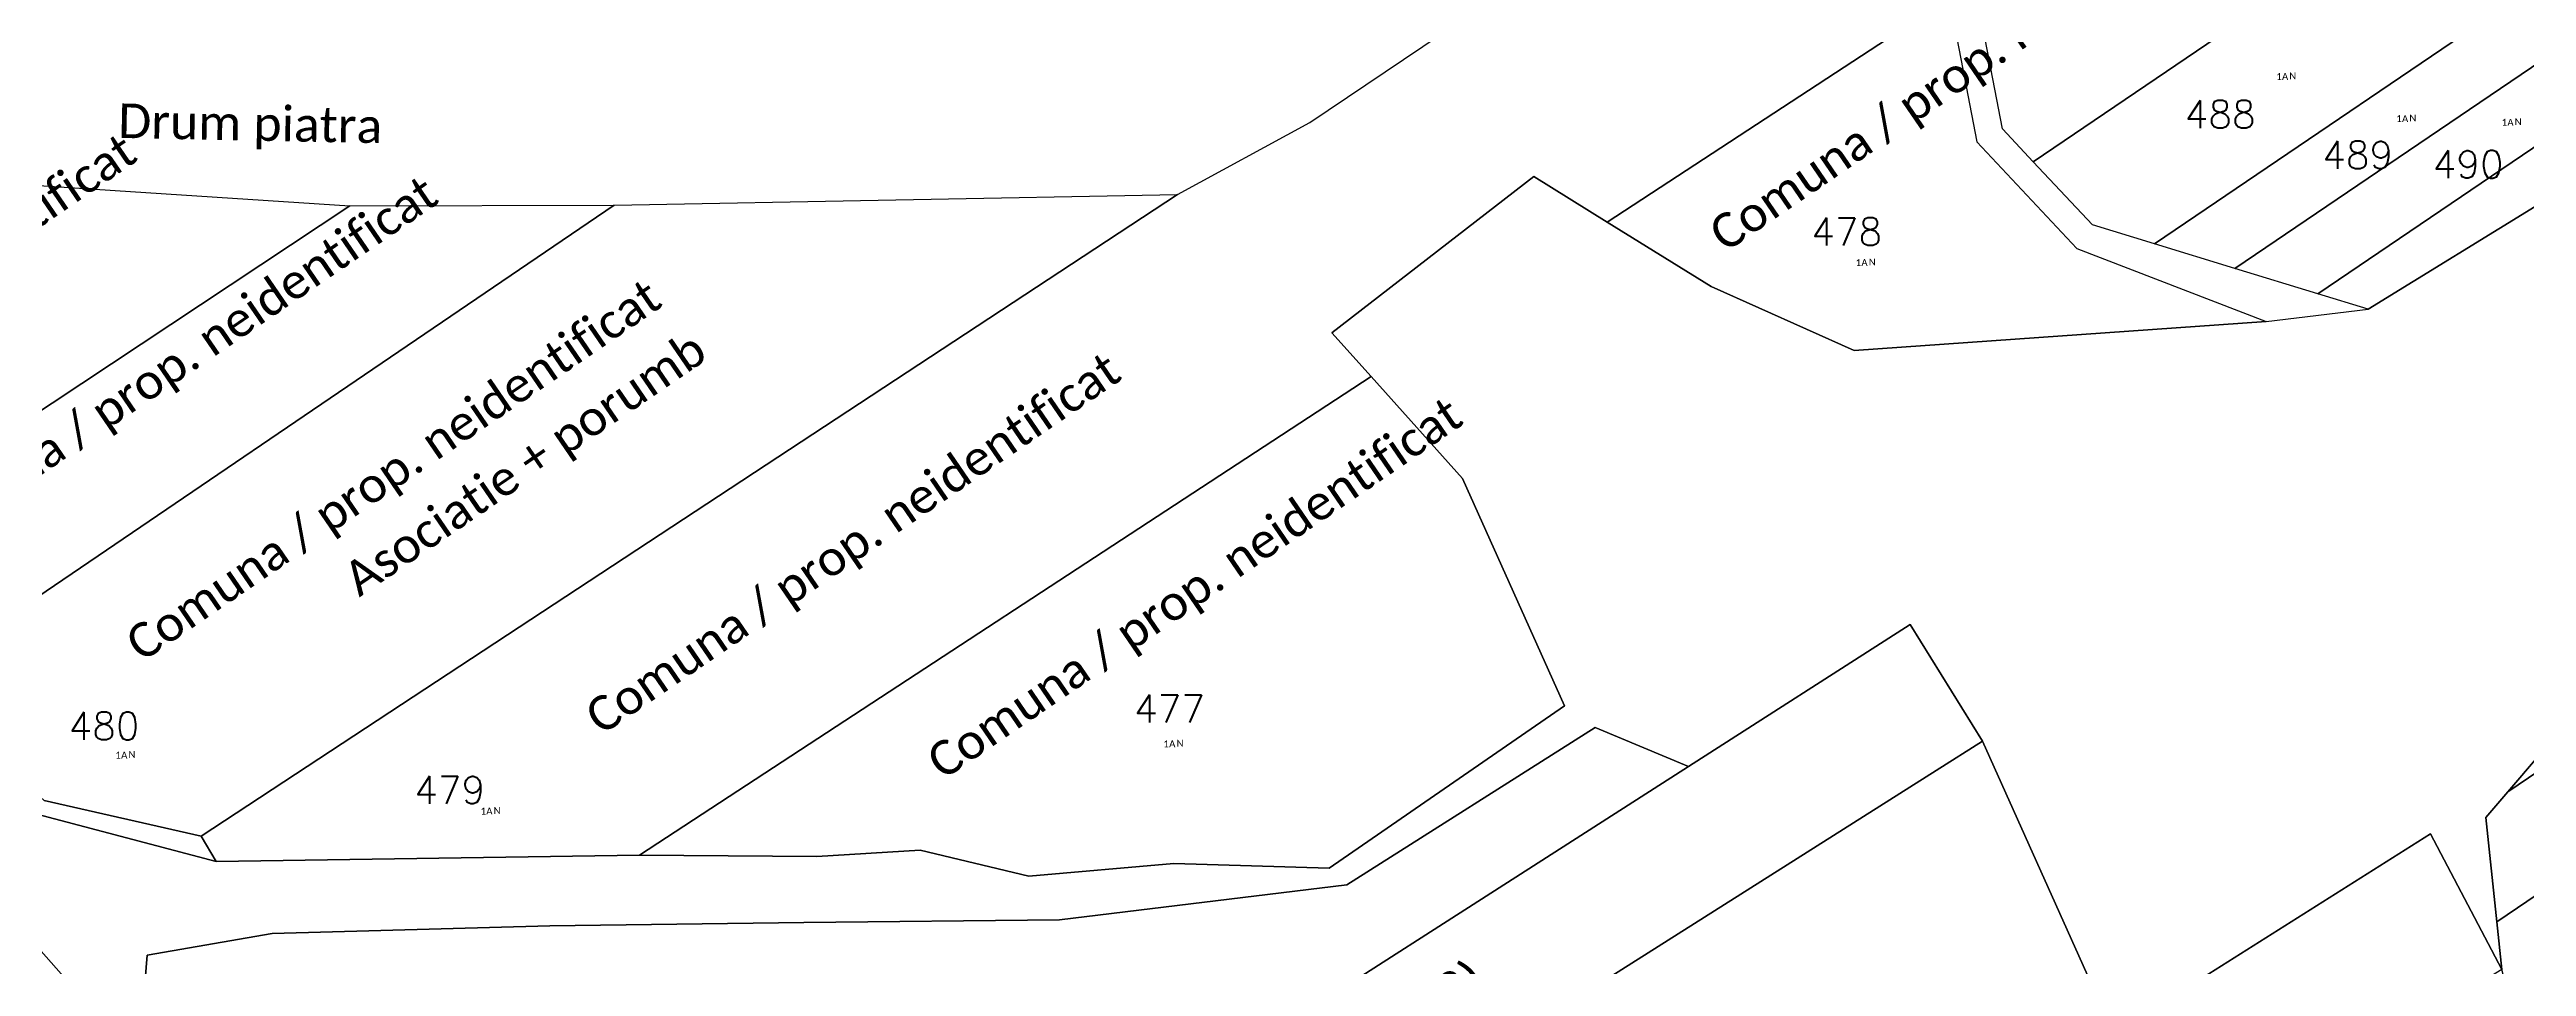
# Model space of a CAD drawing. Extents: x 612848 to 614465, y 646291 to 648325.
# Drawn here: x 613031.9 to 613390.8, y 647512.2 to 647645.1 of the extents above; entities that cross this region are included whole.
import ezdxf

# ---------------------------------------------------------------- set-up
doc = ezdxf.new("R2010")
doc.units = 0
doc.header["$LTSCALE"] = 0.5
doc.header["$MEASUREMENT"] = 0
for name, color, linetype in [('_CAT_FOL', 7, 'CONTINUOUS'), ('_IMPREJMUIT', 150, 'CONTINUOUS'), ('_NR_PARCELA', 50, 'CONTINUOUS'), ('_PARCELA_NOU_feb2025', 50, 'CONTINUOUS'), ('_TEXTE', 255, 'CONTINUOUS')]:
    doc.layers.add(name, color=color, linetype=linetype)
doc.layers.add('_ID', color=176, linetype='CONTINUOUS', lineweight=30)
doc.styles.get("Standard").update_dxf_attribs({"font": 'romans.shx'})
doc.styles.add('texte', font='calibri.ttf')

msp = doc.modelspace()

# ---------------------------------------------------------------- linework, layer by layer
at = {"layer": '_PARCELA_NOU_feb2025'}
for points in [[(613548.8, 647779.09), (613649.85, 647847.9), (613655.05, 647832.56), (613336.93, 647616.93), (613327.95, 647619.68), (613319.36, 647628.85), (613501.51, 647752.31), (613515.11, 647755.78)], [(613336.93, 647616.93), (613655.05, 647832.56), (613658.21, 647823.23), (613348.58, 647613.36)], [(613660.44, 647816.64), (613661.51, 647813.68), (613360.57, 647609.69), (613348.58, 647613.36), (613658.21, 647823.23)], [(613417, 647637.66), (613393.36, 647623.13), (613367.88, 647607.45), (613360.57, 647609.69), (613661.51, 647813.68), (613663.79, 647807.33), (613506.87, 647700.17)], [(613451.83, 647739.61), (613501.51, 647752.31), (613319.36, 647628.85), (613314.91, 647633.61), (613312.39, 647646.62), (613448.18, 647738.66)], [(613411.08, 647564.32), (613410.66, 647566.03), (613684.78, 647749.12), (613687.84, 647740.65), (613388.15, 647537.52)], [(613692.07, 647728.92), (613692.99, 647726.42), (613386.52, 647518.69), (613384.96, 647533.79), (613388.15, 647537.52), (613687.84, 647740.65)], [(613387.24, 647511.76), (613386.52, 647518.69), (613692.99, 647726.42), (613700.62, 647705.63), (613391.4, 647496.03)], [(613056.05, 647527.41), (613053.88, 647531.08), (613195.37, 647624.08), (613214.54, 647634.52), (613287.99, 647684), (613307.17, 647652.54), (613257.6, 647620.1), (613246.97, 647626.68), (613217.69, 647604.06), (613223.39, 647597.71), (613117.39, 647528.35)], [(613353.12, 647605.67), (613293.39, 647601.49), (613272.68, 647610.75), (613257.6, 647620.1), (613307.17, 647652.54), (613308.87, 647643.77), (613311.2, 647631.72), (613325.66, 647616.28)], [(612926.06, 647564.75), (613021.39, 647625.97), (613075.4, 647622.45), (612976.04, 647556.58)], [(613008.9, 647551.33), (613113.7, 647622.54), (613195.37, 647624.08), (613053.88, 647531.08), (613031.11, 647536.25), (613019.61, 647546.56)], [(612976.04, 647556.58), (613075.4, 647622.45), (613113.7, 647622.54), (613008.9, 647551.33)], [(613117.39, 647528.35), (613223.39, 647597.71), (613236.65, 647582.93), (613251.44, 647549.98), (613217.31, 647526.44), (613194.8, 647527.1), (613173.81, 647525.27), (613158.08, 647529.08), (613143.1, 647528.15)], [(612899.83, 647562.38), (612897.17, 647566.9), (612926.06, 647564.75), (612976.04, 647556.58), (613008.9, 647551.33), (613019.61, 647546.56), (613031.11, 647536.25), (613053.88, 647531.08), (613056.05, 647527.41), (613030.05, 647534.27), (613016.59, 647544.99), (613009.14, 647548.28), (612974.87, 647553.55), (612926.17, 647561.6)], [(613301.53, 647561.79), (613311.98, 647544.86), (613065, 647388.45), (613055.4, 647404), (613269.41, 647541.19)], [(613082.5, 647353.6), (613068.26, 647383.55), (613065, 647388.45), (613311.98, 647544.86), (613331.02, 647502.43), (613084.3, 647346.42)], [(613387.24, 647511.76), (613342.8, 647484.48), (613208.57, 647402.07), (613093.83, 647326.23), (613084.3, 647346.42), (613331.02, 647502.43), (613376.91, 647531.44)]]:
    msp.add_lwpolyline(points, close=True, dxfattribs=at)
for points in [[(613030.05, 647534.27), (613056.05, 647527.41), (613117.39, 647528.35), (613143.1, 647528.15), (613158.08, 647529.08), (613173.81, 647525.27), (613194.8, 647527.1), (613217.31, 647526.44), (613251.44, 647549.98), (613236.65, 647582.93), (613223.39, 647597.71), (613217.69, 647604.06), (613246.97, 647626.68), (613257.6, 647620.1), (613272.68, 647610.75), (613293.39, 647601.49), (613353.12, 647605.67), (613367.88, 647607.45), (613393.36, 647623.13)], [(613411.08, 647564.32), (613388.15, 647537.52), (613384.96, 647533.79), (613386.52, 647518.69), (613387.24, 647511.76), (613376.91, 647531.44), (613331.02, 647502.43), (613311.98, 647544.86), (613301.53, 647561.79), (613269.41, 647541.19), (613255.86, 647546.84), (613219.9, 647524.02), (613178.24, 647518.95), (613141.22, 647518.55), (613104.4, 647518.1), (613064.17, 647517), (613046.06, 647513.85), (613045.27, 647504.26), (613047.01, 647490.8), (613042.85, 647491.42), (613038.26, 647505.84), (613025.26, 647520.53)], [(613025.26, 647520.53), (613038.26, 647505.84), (613042.85, 647491.42), (613047.01, 647490.8), (613045.27, 647504.26), (613046.06, 647513.85), (613064.17, 647517), (613104.4, 647518.1), (613141.22, 647518.55), (613178.24, 647518.95), (613219.9, 647524.02), (613255.86, 647546.84), (613269.41, 647541.19), (613055.4, 647404), (613052.67, 647407.65), (613010.99, 647465.71)]]:
    msp.add_lwpolyline(points, dxfattribs=at)

# ---------------------------------------------------------------- texts
at = {"layer": '_CAT_FOL', "style": 'texte'}
for p in [(613355.4, 647640.7), (613372.79, 647634.59), (613388.06, 647634.06), (613294.45, 647613.73), (613194.14, 647543.98), (613042.27, 647542.34), (613095.18, 647534.23)]:
    msp.add_text('A', height=1, dxfattribs=at).set_placement(p)
at = {"layer": '_ID', "color": 40, "true_color": 0xf8d731}
for s, p in [('488', (613341.3, 647633.71)), ('489', (613361.23, 647627.82)), ('490', (613377.23, 647626.47)), ('478', (613287.17, 647616.71)), ('480', (613034.64, 647545.04)), ('477', (613189.05, 647547.58)), ('479', (613084.73, 647535.79))]:
    msp.add_text(s, height=4, dxfattribs=at).set_placement(p)
at = {"layer": '_IMPREJMUIT', "style": 'texte'}
for p in [(613356.46, 647640.78), (613373.86, 647634.68), (613389.12, 647634.15), (613295.52, 647613.81), (613195.21, 647544.06), (613043.33, 647542.42), (613096.24, 647534.31)]:
    msp.add_text('N', height=1, dxfattribs=at).set_placement(p)
at = {"layer": '_NR_PARCELA', "style": 'texte'}
for p in [(613354.57, 647640.69), (613371.96, 647634.59), (613387.23, 647634.06), (613293.62, 647613.72), (613193.31, 647543.97), (613041.44, 647542.34), (613094.35, 647534.22)]:
    msp.add_text('1', height=1, dxfattribs=at).set_placement(p)
at = {"layer": '_TEXTE', "style": 'texte'}
for s, rotation, p in [('Comuna / prop. neidentificat', 34.3835, (613274.73, 647615.63)), ('Drum piatra', 358.8459, (613041.8, 647632.3)), ('Comuna / prop. neidentificat', 34.3835, (612969.23, 647577.36)), ('Comuna / prop. neidentificat', 34.3835, (613012.89, 647571.23)), ('Comuna / prop. neidentificat', 34.3835, (613045.27, 647556.24)), ('Asociatie + porumb', 34.3835, (613076.78, 647565.66)), ('Comuna / prop. neidentificat', 34.3835, (613111.86, 647545.64)), ('Comuna / prop. neidentificat', 34.3835, (613161.37, 647539.16)), ('30446 - Bradu Constantin si Violeta - 5578 (din TP 728)', 32.5141, (613094.85, 647416.28))]:
    msp.add_text(s, height=5, rotation=rotation, dxfattribs=at).set_placement(p)

doc.saveas('drawing.dxf')
